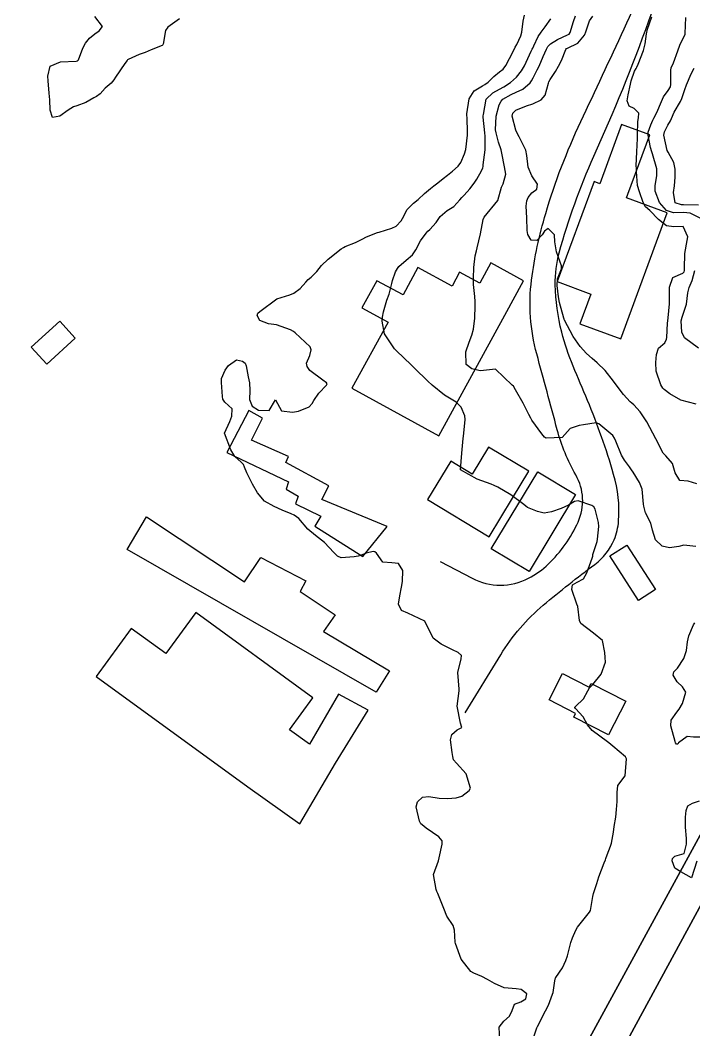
# Model space of a CAD drawing. Header units: metres. Extents: x 318500 to 325275, y 7408834 to 7428799.
# Drawn here: x 322216.6 to 322296.4, y 7417829.7 to 7417949.4 of the extents above; entities that cross this region are included whole.
import ezdxf

# ---------------------------------------------------------------- set-up
doc = ezdxf.new("R2010")
doc.units = ezdxf.units.M
doc.header["$MEASUREMENT"] = 0
for name, color, linetype in [('Curvas de Nivel 1m', 11, 'Continuous'), ('Curvas de Nivel 5m', 15, 'Continuous'), ('Edificações', 30, 'Continuous'), ('Linha Férrea', 20, 'Continuous'), ('Vias Primárias', 230, 'Continuous'), ('Vias Secundárias', 230, 'Continuous')]:
    doc.layers.add(name, color=color, linetype=linetype)

msp = doc.modelspace()

# ---------------------------------------------------------------- linework, layer by layer
at = {"layer": 'Curvas de Nivel 1m', "flags": 128}
for points, elevation in [([(322235.45, 7417949.54), (322234.09, 7417948.54), (322233.82, 7417948.16), (322233.53, 7417946.55), (322233.5, 7417946.46), (322233.41, 7417946.39), (322232.11, 7417945.85), (322231.39, 7417945.57), (322230.67, 7417945.3), (322229.38, 7417944.71), (322229.31, 7417944.67), (322229.25, 7417944.6), (322229, 7417944.23), (322227.87, 7417942.62), (322227.68, 7417942.3), (322227.35, 7417941.91), (322226.66, 7417941.32), (322226.07, 7417940.64), (322225.64, 7417940.33), (322225.32, 7417940.16), (322224.36, 7417939.62), (322223.31, 7417939.21), (322222.89, 7417939.1), (322222.26, 7417938.7), (322221.29, 7417938), (322220.41, 7417937.84), (322220.13, 7417938.72), (322220.11, 7417939.93), (322220.02, 7417940.72), (322219.9, 7417942.18), (322219.85, 7417942.73), (322220.15, 7417943.95), (322221.38, 7417944.46), (322223.24, 7417944.54), (322223.38, 7417944.56), (322223.49, 7417944.68), (322224.01, 7417946.07), (322224.32, 7417946.67), (322224.82, 7417947.25), (322225.43, 7417947.77), (322225.94, 7417948.14), (322226.34, 7417948.64), (322225.45, 7417949.82)], 724), ([(322273.41, 7417828.42), (322273.33, 7417829.99), (322273.88, 7417830.72), (322274.54, 7417831.32), (322274.87, 7417831.97), (322275.16, 7417832.71), (322275.91, 7417832.99), (322276.5, 7417833.36), (322276.61, 7417833.95), (322275.93, 7417834.46), (322275.36, 7417834.54), (322273.93, 7417834.68), (322272.76, 7417835.17), (322271.94, 7417835.66), (322271.26, 7417836.02), (322270.31, 7417836.4), (322269.96, 7417836.61), (322268.83, 7417838.05), (322268.14, 7417839.92), (322268.12, 7417840.06), (322268.02, 7417841.52), (322267.87, 7417842.06), (322267.15, 7417843.18), (322266.77, 7417844.08), (322266.08, 7417845.85), (322265.96, 7417846.09), (322265.85, 7417846.33), (322265.57, 7417848.1), (322266.13, 7417849.71), (322266.24, 7417850.09), (322266.56, 7417851.68), (322266.59, 7417852.08), (322266.17, 7417852.57), (322264.69, 7417853.6), (322264.19, 7417853.97), (322264.05, 7417854.12), (322263.89, 7417854.42), (322263.5, 7417856.13), (322263.64, 7417856.7), (322264.23, 7417857.26), (322264.98, 7417857.36), (322266.23, 7417857.14), (322267.2, 7417857.1), (322268.23, 7417857.18), (322268.9, 7417857.38), (322269.79, 7417858.04), (322269.93, 7417858.35), (322269.43, 7417860.05), (322268.28, 7417861.3), (322267.93, 7417861.71), (322267.86, 7417862.07), (322267.78, 7417862.58), (322267.56, 7417864.07), (322267.71, 7417864.69), (322268.34, 7417865.26), (322268.89, 7417865.51), (322268.75, 7417866.06), (322268.37, 7417868.06), (322268.58, 7417869.88), (322268.59, 7417870.06), (322268.43, 7417872.06), (322268.84, 7417873.66), (322268.87, 7417874.06), (322268.46, 7417874.4), (322267.81, 7417874.72), (322266.47, 7417875.42), (322265.5, 7417876.1), (322264.51, 7417878.12), (322262.52, 7417879.08), (322261.77, 7417879.4), (322261.42, 7417880.16), (322261.57, 7417881.13), (322261.75, 7417882.15), (322261.89, 7417882.83), (322261.93, 7417884.15), (322261.41, 7417884.97), (322260.6, 7417885.04), (322259.55, 7417885.14), (322258.81, 7417886.2), (322258.61, 7417886.36), (322258.42, 7417886.39), (322257.57, 7417886.21), (322256.92, 7417885.91), (322256.61, 7417885.83), (322256.14, 7417885.76), (322254.6, 7417885.64), (322254.18, 7417885.83), (322253.73, 7417886.26), (322252.63, 7417887.45), (322251.57, 7417888.29), (322250.65, 7417889.05), (322249.58, 7417890.32), (322249.04, 7417890.69), (322248.68, 7417890.84), (322247.64, 7417891.3), (322246.68, 7417891.72), (322245.55, 7417892.37), (322244.7, 7417893.34), (322244.12, 7417894.39), (322243.42, 7417895.72), (322243.16, 7417896.4), (322243.05, 7417896.7), (322242.76, 7417897), (322242.01, 7417897.67), (322241.56, 7417898.43), (322240.8, 7417900.44), (322241.44, 7417901.81), (322241.66, 7417902.43), (322241.7, 7417903.29), (322240.85, 7417904.1), (322240.58, 7417904.44), (322240.54, 7417904.76), (322240.44, 7417906.44), (322240.44, 7417906.89), (322240.89, 7417907.91), (322241.27, 7417908.43), (322242.23, 7417909.1), (322242.91, 7417908.94), (322243.23, 7417908.73), (322243.37, 7417908.4), (322243.6, 7417907.11), (322243.75, 7417906.4), (322243.79, 7417905.47), (322243.75, 7417904.4), (322244.09, 7417903.64), (322244.84, 7417903.16), (322246.1, 7417903.1), (322246.85, 7417904.36), (322247.55, 7417903.06), (322248.84, 7417902.9), (322249.57, 7417903.05), (322250.84, 7417903.55), (322251.19, 7417903.95), (322251.39, 7417904.29), (322251.98, 7417905.18), (322252.88, 7417906.1), (322252.94, 7417906.28), (322252.88, 7417906.4), (322252.46, 7417906.71), (322250.9, 7417907.86), (322250.58, 7417908.31), (322250.49, 7417908.74), (322250.92, 7417909.62), (322251.05, 7417910.31), (322250.94, 7417910.67), (322249.17, 7417912.33), (322248.96, 7417912.48), (322248.62, 7417912.68), (322246.97, 7417913.28), (322246, 7417913.4), (322244.97, 7417913.79), (322244.67, 7417914.39), (322244.74, 7417914.63), (322244.99, 7417914.83), (322247.01, 7417916.36), (322248.54, 7417916.81), (322249.02, 7417917.02), (322249.76, 7417917.59), (322250.41, 7417918.32), (322250.72, 7417918.64), (322251.05, 7417918.9), (322251.75, 7417919.6), (322252.28, 7417920.29), (322253.08, 7417921.06), (322254.63, 7417922.26), (322254.9, 7417922.45), (322255.09, 7417922.54), (322256.32, 7417923.02), (322257.11, 7417923.43), (322257.63, 7417923.7), (322258.93, 7417924.2), (322259.07, 7417924.25), (322259.12, 7417924.27), (322260.6, 7417924.71), (322261.13, 7417924.97), (322261.72, 7417925.59), (322262.02, 7417926.16), (322262.41, 7417926.9), (322263.17, 7417927.68), (322263.72, 7417928.14), (322264.47, 7417928.84), (322265.19, 7417929.42), (322265.58, 7417929.73), (322266.05, 7417930.11), (322266.7, 7417930.61), (322267.21, 7417930.99), (322267.82, 7417931.48), (322268.47, 7417932.08), (322268.8, 7417932.51), (322269.24, 7417933.52), (322269.38, 7417934.07), (322269.58, 7417935.76), (322269.59, 7417936.07), (322269.53, 7417937.84), (322269.51, 7417938.07), (322269.51, 7417938.27), (322269.79, 7417940.06), (322270.38, 7417941.02), (322271.35, 7417941.61), (322271.65, 7417941.75), (322272.03, 7417942.03), (322272.68, 7417942.71), (322273.38, 7417943.24), (322273.8, 7417943.59), (322274.13, 7417944), (322274.55, 7417944.84), (322275.13, 7417945.99), (322275.23, 7417946.17), (322275.42, 7417946.51), (322275.89, 7417947.53), (322276.01, 7417947.98), (322276.19, 7417949.25), (322276.33, 7417949.98)], 724), ([(322296.63, 7417886.97), (322295.19, 7417887.15), (322294.63, 7417887), (322293.52, 7417886.84), (322292.63, 7417887.01), (322291.83, 7417887.76), (322291.51, 7417888.91), (322291.31, 7417889.76), (322290.68, 7417890.97), (322290.5, 7417891.59), (322290.47, 7417891.77), (322290.44, 7417892.02), (322290.25, 7417893.78), (322289.95, 7417894.57), (322289.19, 7417895.79), (322289.02, 7417896.06), (322288.76, 7417896.42), (322288.16, 7417897.21), (322287.83, 7417897.81), (322287.14, 7417899.48), (322286.99, 7417899.83), (322286.8, 7417900.13), (322285.13, 7417901.54), (322284.83, 7417901.63), (322283.3, 7417901.4), (322282.82, 7417901.35), (322281.74, 7417900.98), (322280.8, 7417899.91), (322278.91, 7417899.82), (322278.8, 7417899.85), (322278.71, 7417899.93), (322278.39, 7417900.35), (322277.21, 7417901.95), (322277.07, 7417902.19), (322276.84, 7417902.62), (322276.39, 7417903.51), (322276.17, 7417903.97), (322275.28, 7417905.57), (322275.02, 7417905.99), (322274.88, 7417906.12), (322272.91, 7417908.01), (322271.12, 7417907.82), (322270.91, 7417907.85), (322270.11, 7417908.05), (322269.44, 7417908.58), (322269.4, 7417910.06), (322269.79, 7417911.22), (322270.1, 7417912.05), (322270.27, 7417912.75), (322270.44, 7417914.05), (322270.47, 7417915.51), (322270.48, 7417916.05), (322270.44, 7417916.62), (322270.3, 7417918.05), (322270.3, 7417918.81), (322270.33, 7417920.05), (322270.47, 7417921.43), (322270.63, 7417922.05), (322270.74, 7417922.4), (322271.12, 7417924.04), (322271.43, 7417925.75), (322271.56, 7417926.03), (322273.17, 7417928.01), (322273.62, 7417929.58), (322273.82, 7417930), (322274.1, 7417931.12), (322273.96, 7417932), (322273.65, 7417933.6), (322273.57, 7417934.01), (322273.26, 7417934.91), (322272.96, 7417936.01), (322272.91, 7417936.4), (322272.98, 7417938.01), (322273.32, 7417939.33), (322273.55, 7417939.79), (322273.77, 7417940.01), (322274.74, 7417940.59), (322275.34, 7417940.85), (322276.13, 7417941.19), (322277, 7417941.97), (322277.15, 7417942.18), (322277.37, 7417942.56), (322277.85, 7417943.49), (322278.05, 7417943.95), (322278.53, 7417945.07), (322278.92, 7417945.94), (322279.1, 7417946.25), (322279.42, 7417946.57), (322280.24, 7417947.11), (322281.44, 7417947.63), (322281.61, 7417947.73), (322281.73, 7417947.91), (322282.14, 7417949.22), (322282.36, 7417949.9)], 726), ([(322296.73, 7417894.43), (322295.71, 7417894.73), (322294.74, 7417894.83), (322294.18, 7417895.73), (322293.86, 7417896.83), (322293.08, 7417897.75), (322292.77, 7417898.05), (322291.89, 7417899.76), (322290.83, 7417901.77), (322290.03, 7417902.97), (322289.27, 7417903.79), (322289.04, 7417903.98), (322288.86, 7417904.15), (322288.07, 7417905.01), (322287.43, 7417905.82), (322286.89, 7417906.57), (322285.89, 7417907.84), (322284.92, 7417908.76), (322284.33, 7417909.26), (322283.69, 7417909.87), (322282.94, 7417910.69), (322282.1, 7417911.89), (322281.07, 7417913.83), (322281.04, 7417913.91), (322281.02, 7417913.94), (322280.99, 7417914.06), (322280.47, 7417915.92), (322280.35, 7417916.59), (322280.19, 7417917.92), (322280.25, 7417918.72), (322280.71, 7417919.91), (322280.73, 7417920.26), (322280.14, 7417921.92), (322279.92, 7417923.11), (322279.87, 7417923.92), (322279.13, 7417924.7), (322278.7, 7417924.36), (322278.42, 7417923.94), (322277.78, 7417923.28), (322277.11, 7417923.3), (322276.72, 7417923.97), (322276.66, 7417924.43), (322276.59, 7417925.97), (322276.54, 7417927.35), (322276.6, 7417927.97), (322276.77, 7417928.37), (322277.18, 7417928.9), (322277.8, 7417929.34), (322277.87, 7417929.95), (322277.21, 7417930.93), (322276.76, 7417931.97), (322276.6, 7417933.33), (322276.47, 7417933.97), (322275.69, 7417935.57), (322275.45, 7417935.99), (322275.29, 7417936.36), (322274.87, 7417937.99), (322274.96, 7417938.35), (322275.32, 7417938.71), (322276.56, 7417939.21), (322277.33, 7417939.47), (322278.3, 7417939.95), (322278.79, 7417940.49), (322279.19, 7417941.93), (322279.23, 7417942.07), (322279.37, 7417942.36), (322280, 7417943.31), (322280.37, 7417943.92), (322280.72, 7417944.59), (322281.23, 7417945.91), (322281.32, 7417946.01), (322281.41, 7417946.05), (322282.65, 7417946.66), (322283.44, 7417947.62), (322283.53, 7417947.79), (322283.56, 7417947.88), (322284.05, 7417949.29), (322284.43, 7417949.87)], 727), ([(322296.68, 7417903.87), (322294.86, 7417904.33), (322293.54, 7417905.07), (322292.88, 7417905.58), (322292.71, 7417905.75), (322292.47, 7417906.17), (322291.94, 7417907.76), (322291.87, 7417908.81), (322291.96, 7417909.76), (322292.22, 7417910.48), (322292.95, 7417911.15), (322293.16, 7417911.55), (322293.18, 7417911.75), (322293.26, 7417913.47), (322293.29, 7417913.75), (322293.35, 7417914.1), (322293.49, 7417915.74), (322293.51, 7417917.27), (322293.51, 7417917.74), (322293.91, 7417918.88), (322295.07, 7417919.41), (322295.23, 7417919.55), (322295.28, 7417919.72), (322295.28, 7417919.93), (322295.31, 7417921.72), (322295.58, 7417923.25), (322295.69, 7417923.71), (322295.14, 7417924.91), (322294.01, 7417924.87), (322293.14, 7417925), (322292.22, 7417925.76), (322291.16, 7417926.82), (322290.66, 7417927.27), (322290.38, 7417927.78), (322289.95, 7417929.03), (322289.73, 7417929.79), (322289.59, 7417931.43), (322289.58, 7417931.79), (322289.56, 7417932.12), (322289.62, 7417933.79), (322289.72, 7417935.35), (322289.71, 7417935.79), (322289.74, 7417937.36), (322289.82, 7417937.79), (322289.86, 7417938.34), (322289.32, 7417938.9), (322288.71, 7417939.19), (322288.51, 7417939.81), (322288.63, 7417940.52), (322288.87, 7417941.81), (322288.96, 7417942.21), (322289.38, 7417943.35), (322289.54, 7417943.64), (322289.62, 7417943.8), (322289.78, 7417944.18), (322290.41, 7417945.78), (322290.61, 7417946.59), (322290.79, 7417947.78), (322290.92, 7417948.3), (322291.41, 7417949.77)], 728), ([(322297.15, 7417925.9), (322295.95, 7417926.5), (322295.16, 7417926.58), (322293.97, 7417926.55), (322293.16, 7417926.82), (322292.33, 7417927.76), (322291.82, 7417929.13), (322291.81, 7417929.76), (322292.02, 7417930.96), (322292.01, 7417931.76), (322291.49, 7417933.52), (322291.4, 7417933.77), (322291.26, 7417934.29), (322290.96, 7417935.77), (322290.97, 7417936.09), (322291.3, 7417936.99), (322291.54, 7417937.54), (322291.65, 7417937.77), (322291.99, 7417938.44), (322292.54, 7417939.76), (322292.79, 7417940.3), (322293.35, 7417941.05), (322293.61, 7417941.5), (322293.66, 7417941.75), (322293.66, 7417943.47), (322293.71, 7417943.75), (322293.97, 7417944.32), (322294.49, 7417945.73), (322294.74, 7417946.41), (322295.35, 7417947.72), (322295.37, 7417947.79), (322295.45, 7417949.72)], 729), ([(322296.94, 7417910.51), (322295.28, 7417911.72), (322294.97, 7417912.39), (322294.9, 7417913.72), (322294.99, 7417914.18), (322295.54, 7417915.71), (322295.69, 7417917.05), (322295.83, 7417917.71), (322296.21, 7417918.54), (322296.49, 7417919.7)], 729), ([(322297.63, 7417864.37), (322296.33, 7417864.4), (322295.58, 7417864.45), (322294.57, 7417863.72), (322294.48, 7417863.56), (322294.32, 7417863.57), (322294.23, 7417863.72), (322294.19, 7417863.86), (322293.65, 7417865.73), (322293.69, 7417866.39), (322294.37, 7417867.34), (322294.64, 7417867.72), (322295.04, 7417868.37), (322295.44, 7417869.7), (322295.05, 7417870.35), (322294.42, 7417870.96), (322293.95, 7417871.72), (322294.03, 7417872.12), (322294.44, 7417872.57), (322295.22, 7417873.71), (322295.51, 7417874.66), (322295.62, 7417875.7), (322295.8, 7417876.39), (322296.36, 7417877.69), (322296.51, 7417877.94)], 726), ([(322296.75, 7417849.68), (322296.11, 7417847.69), (322294.84, 7417848.43), (322294.12, 7417848.87), (322293.82, 7417849.72), (322293.86, 7417850), (322294.14, 7417850.26), (322295.25, 7417850.6), (322295.52, 7417851.7), (322295.51, 7417852.36), (322295.42, 7417853.7), (322295.4, 7417854.9), (322295.48, 7417855.7), (322295.66, 7417856.26), (322296.22, 7417856.55), (322297.07, 7417856.83)], 726)]:
    msp.add_lwpolyline(points, dxfattribs=dict(at, elevation=elevation))
at = {"layer": 'Curvas de Nivel 5m', "flags": 128}
for points, elevation in [([(322277.3, 7417828.49), (322277.81, 7417829.93), (322277.87, 7417830.09), (322278.82, 7417831.92), (322279.19, 7417832.62), (322279.66, 7417833.9), (322279.71, 7417834.12), (322279.94, 7417835.48), (322280.02, 7417835.83), (322280.06, 7417835.9), (322280.84, 7417837.02), (322281.24, 7417837.89), (322281.42, 7417838.44), (322281.79, 7417839.88), (322281.83, 7417840.05), (322282.01, 7417840.61), (322282.4, 7417841.5), (322282.62, 7417841.87), (322284.05, 7417843.65), (322284.14, 7417843.85), (322284.43, 7417845.49), (322284.51, 7417845.84), (322284.89, 7417847.04), (322285.15, 7417847.83), (322285.78, 7417849.47), (322285.91, 7417849.82), (322285.96, 7417849.99), (322286.14, 7417850.44), (322286.53, 7417851.44), (322286.62, 7417851.82), (322286.86, 7417853.13), (322286.97, 7417853.81), (322287.13, 7417854.88), (322287.22, 7417855.81), (322287.29, 7417856.75), (322287.3, 7417857.81), (322287.4, 7417858.66), (322288.27, 7417859.8), (322288.43, 7417861.8), (322288.29, 7417862.04), (322286.81, 7417863.32), (322286.32, 7417863.72), (322286.18, 7417863.82), (322284.34, 7417865.16), (322283.78, 7417865.86), (322283.28, 7417866.79), (322282.37, 7417867.79), (322282.31, 7417867.88), (322282.3, 7417867.95), (322282.37, 7417868.02), (322283.33, 7417868.93), (322283.82, 7417869.86), (322284.02, 7417870.24), (322284.41, 7417870.64), (322285.43, 7417871.84), (322285.91, 7417873.29), (322285.89, 7417873.83), (322285.85, 7417874.43), (322285.56, 7417875.83), (322284.49, 7417876.72), (322283, 7417877.87), (322282.83, 7417878.2), (322282.63, 7417879.88), (322282.53, 7417880.15), (322281.94, 7417881.89), (322282.02, 7417882.44), (322282.57, 7417882.75), (322283.3, 7417883.14), (322283.7, 7417883.86), (322284.36, 7417885.61), (322284.42, 7417885.85), (322284.43, 7417886.03), (322284.62, 7417886.64), (322284.92, 7417887.56), (322284.97, 7417887.85), (322285.13, 7417889.37), (322285.11, 7417889.85), (322284.69, 7417891.43), (322284.54, 7417891.7), (322284.3, 7417891.86), (322282.7, 7417892.39), (322282.26, 7417892.33), (322281.54, 7417891.9), (322280.69, 7417891.49), (322279.51, 7417891.1), (322278.68, 7417890.95), (322277.87, 7417891.13), (322276.69, 7417891.61), (322276.48, 7417891.75), (322276.25, 7417891.97), (322274.71, 7417893.12), (322273.16, 7417894.01), (322272.72, 7417894.22), (322272.38, 7417894.36), (322270.73, 7417894.96), (322268.75, 7417896.07), (322268.9, 7417898.07), (322269.08, 7417899.78), (322269.11, 7417900.07), (322269.28, 7417901.6), (322269.31, 7417902.06), (322269.26, 7417902.49), (322268.84, 7417903.52), (322268.24, 7417904.08), (322266.86, 7417904.91), (322265.39, 7417906.11), (322264.89, 7417906.58), (322263.3, 7417908.14), (322263.11, 7417908.34), (322262.91, 7417908.54), (322261.18, 7417910.17), (322260.93, 7417910.42), (322259.76, 7417912.19), (322259.47, 7417913.71), (322259.51, 7417914.19), (322259.62, 7417914.81), (322260.02, 7417916.18), (322260.29, 7417916.91), (322260.62, 7417918.18), (322260.69, 7417918.53), (322261.06, 7417919.53), (322261.29, 7417919.95), (322261.46, 7417920.17), (322262.31, 7417920.92), (322263.08, 7417921.58), (322263.45, 7417922.14), (322264.02, 7417923.22), (322264.67, 7417924.13), (322264.89, 7417924.36), (322265.13, 7417924.57), (322265.86, 7417925.39), (322266.34, 7417926.1), (322267.16, 7417926.81), (322267.95, 7417927.3), (322268.66, 7417928.08), (322268.89, 7417928.35), (322269.18, 7417928.63), (322269.87, 7417929.38), (322270.38, 7417930.05), (322270.7, 7417930.55), (322271.22, 7417931.53), (322271.39, 7417931.88), (322271.42, 7417932.04), (322271.44, 7417932.25), (322271.66, 7417934.03), (322271.67, 7417935.64), (322271.63, 7417936.03), (322271.45, 7417937.9), (322271.45, 7417938.04), (322271.47, 7417938.2), (322271.8, 7417940.03), (322272.58, 7417940.78), (322273.35, 7417941.2), (322273.87, 7417941.49), (322274.67, 7417942), (322275.04, 7417942.31), (322275.37, 7417942.63), (322275.99, 7417943.38), (322276.34, 7417943.98), (322277.14, 7417945.7), (322277.25, 7417945.96), (322277.3, 7417946.07), (322277.42, 7417946.36), (322277.95, 7417947.43), (322278.3, 7417947.95), (322278.78, 7417948.61), (322279.46, 7417949.55)], 725), ([(322296.93, 7417927.45), (322295.17, 7417927.48), (322294.94, 7417927.49), (322294.17, 7417927.73), (322293.99, 7417928.94), (322294.09, 7417929.74), (322294.18, 7417930.77), (322294.19, 7417931.74), (322294.03, 7417932.53), (322293.34, 7417933.75), (322293.25, 7417933.95), (322292.85, 7417935.75), (322292.9, 7417936.14), (322293.3, 7417936.94), (322293.61, 7417937.44), (322293.74, 7417937.74), (322294.07, 7417938.49), (322294.8, 7417939.73), (322294.96, 7417940.1), (322295.35, 7417941.27), (322295.48, 7417941.6), (322295.52, 7417941.72), (322296.07, 7417943.02), (322296.44, 7417943.7)], 730)]:
    msp.add_lwpolyline(points, dxfattribs=dict(at, elevation=elevation))
at = {"layer": 'Edificações'}
for points in [[(322288.4, 7417928.34), (322288.56, 7417928.77), (322291.16, 7417935.81), (322287.83, 7417937.03), (322285.24, 7417930), (322284.58, 7417930.24), (322280.21, 7417918.39), (322284.19, 7417916.92), (322282.89, 7417913.4), (322287.74, 7417911.61), (322293.25, 7417926.56), (322288.4, 7417928.34), (322288.4, 7417928.34)], [(322260.18, 7417913.59), (322255.89, 7417905.74), (322266.19, 7417900.11), (322274.01, 7417914.43), (322276.23, 7417918.49), (322272.35, 7417920.61), (322271.03, 7417918.19), (322268.64, 7417919.49), (322267.75, 7417917.86), (322263.71, 7417920.06), (322261.94, 7417916.81), (322261.94, 7417916.81), (322258.83, 7417918.5), (322257.07, 7417915.29), (322260.18, 7417913.59)], [(322250.86, 7417863.54), (322248.51, 7417865.26), (322251.26, 7417869.03), (322237.38, 7417879.16), (322233.83, 7417874.31), (322229.75, 7417877.28), (322225.6, 7417871.59), (322243.56, 7417858.48), (322249.71, 7417854.1), (322253.93, 7417861.3), (322257.83, 7417867.6), (322254.29, 7417869.46), (322250.86, 7417863.54)], [(322283.98, 7417870.3), (322284.21, 7417870.76), (322288.33, 7417868.64), (322286.28, 7417864.64), (322282.16, 7417866.76), (322282.38, 7417867.19), (322279.24, 7417868.8), (322280.84, 7417871.91), (322283.98, 7417870.3)]]:
    msp.add_lwpolyline(points, dxfattribs=at)
for points in [[(322217.91, 7417910.63), (322219.75, 7417908.62), (322223.11, 7417911.69), (322221.27, 7417913.7)], [(322241.06, 7417898.13), (322248.36, 7417894.65), (322248.09, 7417893.78), (322249.53, 7417892.97), (322249.19, 7417892.03), (322252.19, 7417890.6), (322251.48, 7417889.39), (322257.17, 7417885.79), (322260.05, 7417889.34), (322252.31, 7417892.56), (322253.17, 7417894.17), (322248.05, 7417896.94), (322248.37, 7417897.65), (322244, 7417899.58), (322245.29, 7417902.2), (322243.68, 7417903.09)], [(322274.91, 7417892.7), (322276.83, 7417895.9), (322272.07, 7417898.77), (322270.14, 7417895.57), (322267.61, 7417897.1), (322264.86, 7417892.54), (322272.16, 7417888.14)], [(322272.39, 7417886.7), (322277.91, 7417895.85), (322282.38, 7417893.15), (322276.87, 7417884.01)], [(322243.18, 7417882.79), (322245.09, 7417885.69), (322250.41, 7417882.92), (322249.77, 7417881.65), (322253.91, 7417878.88), (322252.54, 7417876.89), (322260.32, 7417872.26), (322258.77, 7417869.71), (322229.27, 7417886.65), (322231.54, 7417890.52)], [(322286.45, 7417885.88), (322288.46, 7417887.16), (322291.84, 7417881.88), (322289.82, 7417880.59)]]:
    msp.add_lwpolyline(points, close=True, dxfattribs=at)
at = {"layer": 'Linha Férrea'}
for points in [[(323316.21, 7418903.38), (323295.96, 7418857.36), (323255.66, 7418767.11), (323232.01, 7418717.9), (323140.48, 7418539.7, -0.015254), (323123.01, 7418508.23, -0.061006), (323056.4, 7418409.18, -0.093744), (322932.68, 7418312.34), (322756.56, 7418221.68), (322577.42, 7418127.21, 0.021826), (322500.35, 7418082.33, 0.036627), (322429.66, 7418027.86, 0.080354), (322310.74, 7417877.68), (322269.07, 7417801.22), (322233.98, 7417737.99, -0.002223), (322154.87, 7417593.01)], [(322154.87, 7417593.01, 0.002223), (322233.98, 7417737.99), (322269.07, 7417801.22), (322310.74, 7417877.68, -0.080354), (322429.66, 7418027.86, -0.036627), (322500.35, 7418082.33, -0.021826), (322577.42, 7418127.21), (322756.56, 7418221.68), (322932.68, 7418312.34, 0.093744), (323056.4, 7418409.18, 0.061006), (323123.01, 7418508.23, 0.015254), (323140.48, 7418539.7), (323232.01, 7418717.9), (323255.66, 7418767.11), (323295.96, 7418857.36), (323316.21, 7418903.38)], [(323318.17, 7418898.23), (323303.7, 7418864.83, 0.016709), (323274.18, 7418784.72, -0.035367), (323251.3, 7418730.96), (323150.8, 7418532.23, -0.11004), (322987.22, 7418339.83, -0.043194), (322935.02, 7418307.81), (322758.73, 7418217.45), (322579.69, 7418123.41, 0.015591), (322512.53, 7418085.27, 0.028884), (322446.68, 7418037.34, 0.09114), (322311.04, 7417869.94), (322250.35, 7417758.08, 0.01377), (322231.11, 7417719.38, -0.006143), (322196.38, 7417647.06, -0.005702), (322169.67, 7417596.02)], [(322169.67, 7417596.02, 0.005702), (322196.38, 7417647.06, 0.006143), (322231.11, 7417719.38, -0.01377), (322250.35, 7417758.08), (322311.04, 7417869.94, -0.09114), (322446.68, 7418037.34, -0.028884), (322512.53, 7418085.27, -0.015591), (322579.69, 7418123.41), (322758.73, 7418217.45), (322935.02, 7418307.81, 0.043194), (322987.22, 7418339.83, 0.11004), (323150.8, 7418532.23), (323251.3, 7418730.96, 0.035367), (323274.18, 7418784.72, -0.016709), (323303.7, 7418864.83), (323318.17, 7418898.23)]]:
    msp.add_lwpolyline(points, format="xyb", dxfattribs=at)
at = {"layer": 'Vias Primárias'}
for points in [[(323715.64, 7420145.55, 0), (323709.04, 7420132.94)], [(323831.09, 7420001.79, 0), (323833.84, 7420008.44, 0.220888)]]:
    msp.add_lwpolyline(points, format="xyb", dxfattribs=at)
at = {"layer": 'Vias Secundárias'}
for points in [[(322269.32, 7417867.26), (322273.52, 7417874.16, -0.081365), (322278.56, 7417880.03, -0.014776), (322284.67, 7417884.87, 0.134657), (322286.95, 7417887.79, 0.081389), (322287.48, 7417890.01, 0.088253), (322286.89, 7417895.54, 0.029223), (322283.79, 7417904.31, -0.000933), (322282.09, 7417908.37, -0.036317), (322280.74, 7417912.41, -0.057465), (322279.98, 7417918.02, -0.071403), (322280.45, 7417921.82, -0.039651), (322284.55, 7417933.26, 0.019404), (322291.06, 7417949.31, -0.024991), (322295.84, 7417960.75, -0.01471)], [(322266.33, 7417885.21), (322270.14, 7417883.22, 0.245347), (322276.8, 7417883.22, 0.07038), (322279.15, 7417884.91, 0.096748), (322282.68, 7417889.89, 0.240137), (322282.41, 7417895.47, -0.064826), (322280.21, 7417900.82, 0.001144), (322277.78, 7417909.82, -0.098509), (322277.17, 7417918.58, -0.040539), (322278.84, 7417926.46, -0.037918), (322283, 7417937.36, 0.004465), (322293.17, 7417959.42, -0.011561)]]:
    msp.add_lwpolyline(points, format="xyb", dxfattribs=at)

doc.saveas('drawing.dxf')
